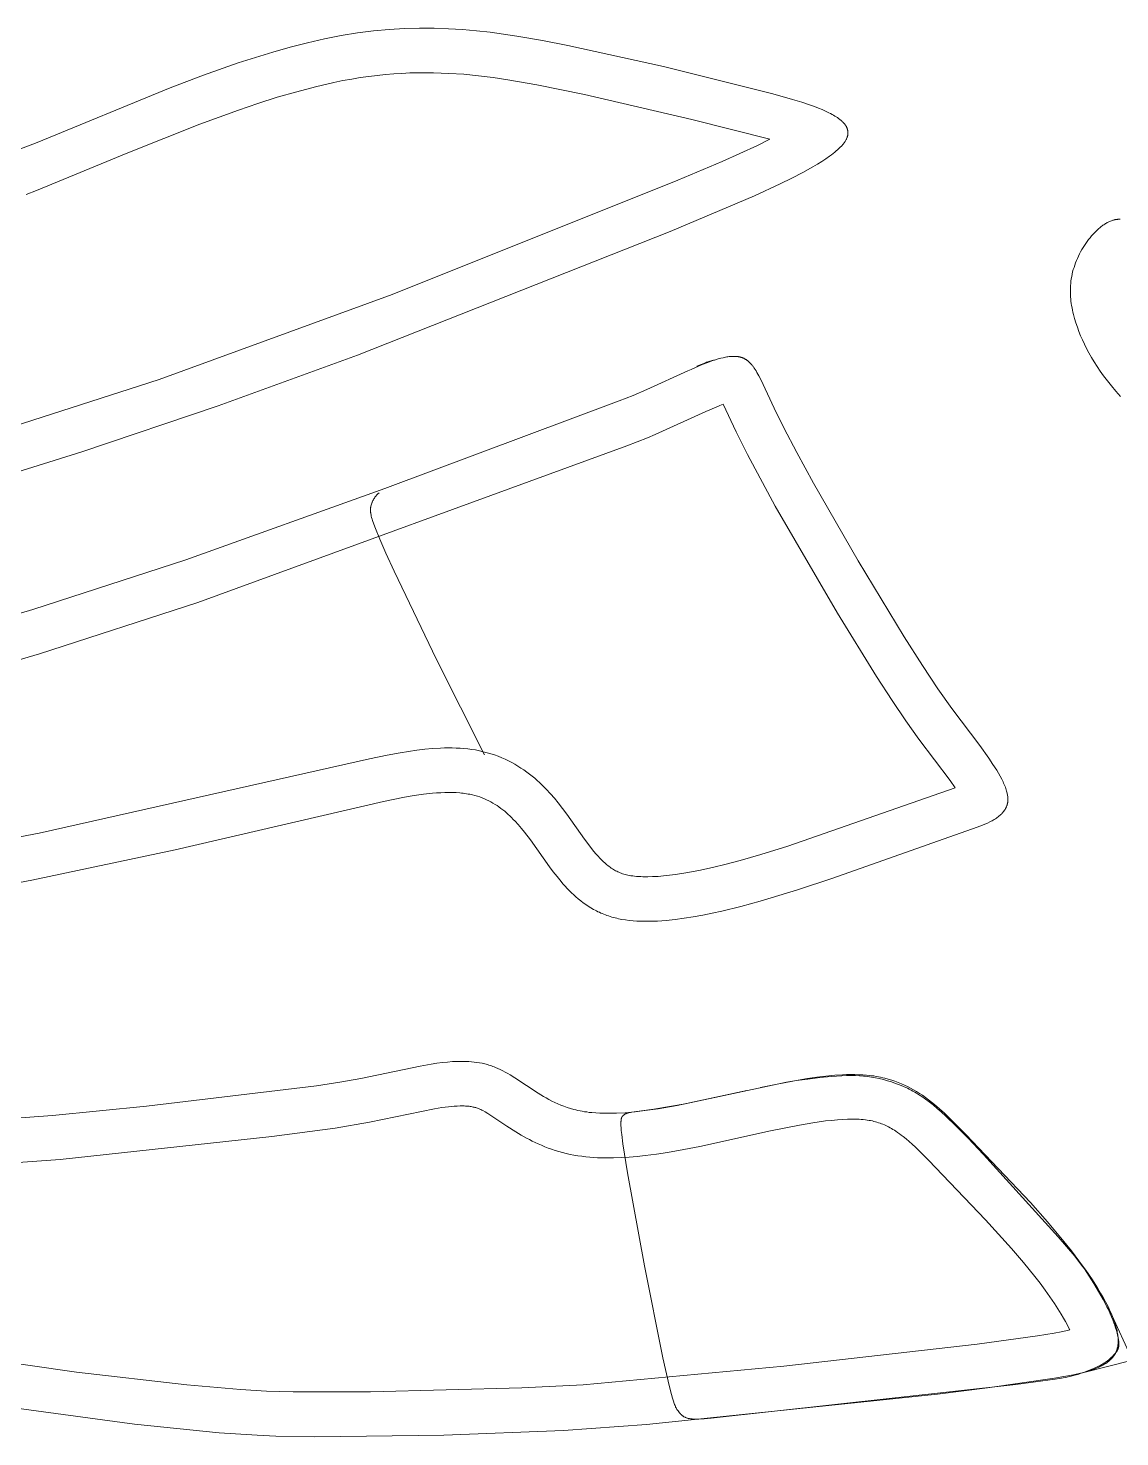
# Model space of a CAD drawing. Header units: metres. Extents: x 591 to 2060, y 452 to 927.
# Drawn here: x 863.9 to 986.4, y 747.1 to 905.1 of the extents above; entities that cross this region are included whole.
import ezdxf

# ---------------------------------------------------------------- set-up
doc = ezdxf.new("R2010")
doc.units = ezdxf.units.M
doc.layers.add('jianzhu', color=18, linetype='Continuous', true_color=0x000000)

msp = doc.modelspace()

# ---------------------------------------------------------------- linework, layer by layer
at = {"layer": 'jianzhu', "color": 1, "lineweight": 20, "true_color": 0xff0000}
for points in [[(850.91, 851.6), (869.96, 857.55), (885.23, 862.72), (900.87, 868.41), (935.95, 882.28), (945.41, 886.28), (948.27, 887.61), (949.59, 888.26), (950.81, 888.9), (951.94, 889.53), (952.46, 889.84), (952.94, 890.14), (953.4, 890.44), (953.82, 890.74), (954.02, 890.88), (954.21, 891.03), (954.39, 891.17), (954.56, 891.31), (954.72, 891.45), (954.87, 891.59), (955.01, 891.73), (955.14, 891.86), (955.21, 891.93), (955.27, 892), (955.32, 892.07), (955.37, 892.13), (955.43, 892.2), (955.47, 892.26), (955.52, 892.33), (955.56, 892.39), (955.6, 892.46), (955.64, 892.52), (955.67, 892.58), (955.7, 892.65), (955.73, 892.71), (955.76, 892.77), (955.77, 892.8), (955.78, 892.83), (955.79, 892.86), (955.8, 892.89), (955.81, 892.92), (955.82, 892.95), (955.83, 892.98), (955.84, 893.01), (955.85, 893.04), (955.85, 893.07), (955.86, 893.1), (955.86, 893.13), (955.87, 893.16), (955.87, 893.19), (955.87, 893.22), (955.87, 893.25), (955.88, 893.28), (955.88, 893.31), (955.88, 893.34), (955.88, 893.37), (955.88, 893.4), (955.88, 893.42), (955.87, 893.45), (955.87, 893.48), (955.87, 893.51), (955.86, 893.54), (955.86, 893.57), (955.86, 893.6), (955.85, 893.62), (955.84, 893.65), (955.84, 893.68), (955.83, 893.71), (955.82, 893.74), (955.81, 893.76), (955.8, 893.79), (955.79, 893.82), (955.78, 893.85), (955.77, 893.87), (955.76, 893.9), (955.75, 893.93), (955.74, 893.95), (955.72, 893.98), (955.71, 894.01), (955.7, 894.04), (955.67, 894.09), (955.63, 894.14), (955.6, 894.19), (955.56, 894.25), (955.52, 894.3), (955.48, 894.35), (955.44, 894.4), (955.39, 894.45), (955.35, 894.5), (955.3, 894.56), (955.25, 894.61), (955.19, 894.66), (955.14, 894.71), (955.08, 894.75), (955.02, 894.8), (954.96, 894.85), (954.83, 894.95), (954.7, 895.05), (954.56, 895.14), (954.41, 895.23), (954.25, 895.33), (954.09, 895.42), (953.92, 895.51), (953.74, 895.6), (953.37, 895.78), (952.98, 895.95), (952.56, 896.12), (952.12, 896.29), (951.66, 896.46), (950.69, 896.78), (949.66, 897.1), (947.44, 897.72), (935.18, 900.77), (924.45, 903.14), (921.62, 903.69), (918.72, 904.2), (917.24, 904.43), (915.73, 904.63), (914.2, 904.8), (912.65, 904.93), (911.06, 905.03), (909.45, 905.08), (907.8, 905.09), (906.12, 905.04), (904.41, 904.94), (902.65, 904.78), (900.86, 904.55), (899.03, 904.25), (897.16, 903.88), (895.25, 903.44), (893.32, 902.95), (891.38, 902.4), (889.42, 901.81), (887.47, 901.18), (883.6, 899.83), (879.84, 898.41), (864.93, 892.26), (862.88, 891.46)], [(850.91, 851.6), (869.96, 857.55), (885.23, 862.72), (900.87, 868.41), (935.95, 882.28), (945.41, 886.28), (948.27, 887.61), (949.59, 888.26), (950.81, 888.9), (951.94, 889.53), (952.46, 889.84), (952.94, 890.14), (953.4, 890.44), (953.82, 890.74), (954.02, 890.88), (954.21, 891.03), (954.39, 891.17), (954.56, 891.31), (954.72, 891.45), (954.87, 891.59), (955.01, 891.73), (955.14, 891.86), (955.21, 891.93), (955.27, 892), (955.32, 892.07), (955.37, 892.13), (955.43, 892.2), (955.47, 892.26), (955.52, 892.33), (955.56, 892.39), (955.6, 892.46), (955.64, 892.52), (955.67, 892.58), (955.7, 892.65), (955.73, 892.71), (955.76, 892.77), (955.77, 892.8), (955.78, 892.83), (955.79, 892.86), (955.8, 892.89), (955.81, 892.92), (955.82, 892.95), (955.83, 892.98), (955.84, 893.01), (955.85, 893.04), (955.85, 893.07), (955.86, 893.1), (955.86, 893.13), (955.87, 893.16), (955.87, 893.19), (955.87, 893.22), (955.87, 893.25), (955.88, 893.28), (955.88, 893.31), (955.88, 893.34), (955.88, 893.37), (955.88, 893.4), (955.88, 893.42), (955.87, 893.45), (955.87, 893.48), (955.87, 893.51), (955.86, 893.54), (955.86, 893.57), (955.86, 893.6), (955.85, 893.62), (955.84, 893.65), (955.84, 893.68), (955.83, 893.71), (955.82, 893.74), (955.81, 893.76), (955.8, 893.79), (955.79, 893.82), (955.78, 893.85), (955.77, 893.87), (955.76, 893.9), (955.75, 893.93), (955.74, 893.95), (955.72, 893.98), (955.71, 894.01), (955.7, 894.04), (955.67, 894.09), (955.63, 894.14), (955.6, 894.19), (955.56, 894.25), (955.52, 894.3), (955.48, 894.35), (955.44, 894.4), (955.39, 894.45), (955.35, 894.5), (955.3, 894.56), (955.25, 894.61), (955.19, 894.66), (955.14, 894.71), (955.08, 894.75), (955.02, 894.8), (954.96, 894.85), (954.83, 894.95), (954.7, 895.05), (954.56, 895.14), (954.41, 895.23), (954.25, 895.33), (954.09, 895.42), (953.92, 895.51), (953.74, 895.6), (953.37, 895.78), (952.98, 895.95), (952.56, 896.12), (952.12, 896.29), (951.66, 896.46), (950.69, 896.78), (949.66, 897.1), (947.44, 897.72), (935.18, 900.77), (924.45, 903.14), (921.62, 903.69), (918.72, 904.2), (917.24, 904.43), (915.73, 904.63), (914.2, 904.8), (912.65, 904.93), (911.06, 905.03), (909.45, 905.08), (907.8, 905.09), (906.12, 905.04), (904.41, 904.94), (902.65, 904.78), (900.86, 904.55), (899.03, 904.25), (897.16, 903.88), (895.25, 903.44), (893.32, 902.95), (891.38, 902.4), (889.42, 901.81), (887.47, 901.18), (883.6, 899.83), (879.84, 898.41), (864.93, 892.26), (862.88, 891.46)], [(947.13, 892.62), (938.38, 894.85), (926.34, 897.63), (920.96, 898.73), (917.73, 899.3), (916.09, 899.54), (914.45, 899.74), (912.78, 899.91), (911.1, 900.02), (909.37, 900.08), (908.5, 900.09), (907.64, 900.08), (906.73, 900.06), (905.83, 900.02), (904.92, 899.96), (904.02, 899.89), (903.07, 899.79), (902.12, 899.67), (901.17, 899.54), (900.22, 899.38), (899.22, 899.2), (898.22, 898.99), (896.16, 898.52), (894.04, 897.96), (891.87, 897.33), (889.68, 896.64), (887.5, 895.9), (883.17, 894.33), (875.12, 891.11), (864.84, 886.86), (863.71, 886.44)], [(853.37, 857.57), (878.6, 865.69), (904.74, 875.21), (936.8, 888.03), (941.77, 890.13), (945.74, 891.94), (947.13, 892.62)], [(986.46, 863.78), (985.93, 864.38), (985.43, 864.96), (984.97, 865.53), (984.55, 866.08), (984.16, 866.62), (983.81, 867.14), (983.48, 867.66), (983.18, 868.16), (982.9, 868.65), (982.64, 869.14), (982.4, 869.63), (982.18, 870.11), (981.97, 870.59), (981.78, 871.07), (981.61, 871.54), (981.44, 872.02), (981.3, 872.5), (981.17, 872.98), (981.11, 873.23), (981.06, 873.47), (981.01, 873.71), (980.96, 873.96), (980.92, 874.2), (980.89, 874.45), (980.86, 874.7), (980.84, 874.95), (980.83, 875.2), (980.82, 875.45), (980.82, 875.7), (980.83, 875.95), (980.84, 876.21), (980.86, 876.46), (980.89, 876.72), (980.93, 876.97), (980.97, 877.23), (981.02, 877.48), (981.08, 877.74), (981.15, 878), (981.23, 878.25), (981.31, 878.51), (981.4, 878.76), (981.5, 879.01), (981.61, 879.26), (981.72, 879.51), (981.84, 879.76), (981.97, 880), (982.11, 880.24), (982.25, 880.47), (982.39, 880.71), (982.55, 880.93), (982.7, 881.16), (982.87, 881.37), (983.03, 881.58), (983.21, 881.79), (983.38, 881.98), (983.56, 882.17), (983.74, 882.35), (983.92, 882.52), (984.01, 882.6), (984.11, 882.68), (984.2, 882.76), (984.29, 882.83), (984.39, 882.9), (984.48, 882.97), (984.57, 883.04), (984.67, 883.1), (984.76, 883.16), (984.86, 883.22), (984.95, 883.27), (985.05, 883.32), (985.14, 883.37), (985.24, 883.41), (985.33, 883.45), (985.43, 883.49), (985.52, 883.52), (985.57, 883.54), (985.62, 883.55), (985.67, 883.56), (985.72, 883.58), (985.76, 883.59), (985.81, 883.6), (985.86, 883.61), (985.91, 883.62), (985.96, 883.62), (986.01, 883.63), (986.06, 883.64), (986.11, 883.64), (986.15, 883.65), (986.2, 883.65), (986.25, 883.65), (986.3, 883.65), (986.35, 883.65), (986.4, 883.65)], [(942.91, 868.27), (942.79, 868.26), (942.67, 868.25), (942.54, 868.24), (942.41, 868.22), (942.28, 868.2), (942.15, 868.18), (942.01, 868.15), (941.88, 868.12), (941.6, 868.05), (941.32, 867.98), (941.03, 867.89), (940.73, 867.79), (940.14, 867.58), (939.53, 867.34), (938.29, 866.81)], [(940.92, 867.85), (940.79, 867.83), (940.65, 867.8), (940.52, 867.77), (940.4, 867.73), (940.27, 867.69), (940.15, 867.65), (940.02, 867.61), (939.91, 867.56)], [(945.03, 867.39), (944.95, 867.47), (944.88, 867.55), (944.8, 867.62), (944.76, 867.66), (944.73, 867.69), (944.69, 867.72), (944.65, 867.76), (944.61, 867.79), (944.57, 867.82), (944.53, 867.85), (944.49, 867.88), (944.44, 867.9), (944.4, 867.93), (944.36, 867.96), (944.32, 867.98), (944.27, 868.01), (944.23, 868.03), (944.18, 868.05), (944.14, 868.07), (944.09, 868.09), (944.05, 868.11), (944, 868.13), (943.95, 868.14), (943.9, 868.16), (943.85, 868.17), (943.8, 868.19), (943.75, 868.2), (943.7, 868.21), (943.65, 868.22), (943.61, 868.23), (943.56, 868.24), (943.48, 868.25), (943.39, 868.26), (943.3, 868.27), (943.2, 868.27), (943.11, 868.27), (943.01, 868.27), (942.91, 868.27)], [(937.9, 866.64), (933.31, 864.54), (931.79, 863.88), (930.21, 863.27), (903.94, 853.43)], [(938.29, 866.81), (937.9, 866.64)], [(939.91, 867.56), (938.94, 867.16)], [(970.66, 824.6), (967.53, 828.76), (965.96, 830.98), (964.22, 833.58), (962.17, 836.82), (957.02, 845.34), (952.01, 854.04), (950.13, 857.48), (948.69, 860.24), (947.6, 862.46), (946.09, 865.67), (945.88, 866.08), (945.77, 866.27), (945.67, 866.45), (945.57, 866.63), (945.46, 866.8), (945.36, 866.96), (945.3, 867.04), (945.25, 867.11), (945.19, 867.19), (945.14, 867.26), (945.08, 867.32), (945.03, 867.39)], [(941.87, 862.89), (941.49, 862.74), (941.09, 862.58), (939.95, 862.08)], [(967.89, 819.87), (967.33, 820.68), (963.84, 825.34), (962.38, 827.37), (960.82, 829.65), (959.07, 832.35), (954.7, 839.47), (947.72, 851.48), (944.6, 857.27), (943.34, 859.79), (941.87, 862.89)], [(939.95, 862.08), (934.26, 859.5), (933.4, 859.14), (931.07, 858.25), (882.96, 840.64), (865.18, 834.89), (834.64, 825.91), (806.38, 818.81), (782.31, 813.19), (780.81, 812.78), (779.99, 812.52), (779.63, 812.4), (779.28, 812.28), (779.01, 812.17), (778.74, 812.06), (778.55, 811.98), (778.36, 811.89)], [(903.94, 853.43), (881.6, 845.46), (864.44, 839.89), (837.94, 832.02)], [(903.94, 853.43), (881.6, 845.46), (864.44, 839.89), (837.94, 832.02)], [(903.28, 852.95), (903.24, 852.91), (903.19, 852.88), (903.15, 852.84), (903.11, 852.8), (903.07, 852.76), (903.03, 852.72), (902.99, 852.68), (902.96, 852.64), (902.92, 852.6), (902.89, 852.55), (902.85, 852.51), (902.82, 852.47), (902.79, 852.42), (902.76, 852.38), (902.73, 852.33), (902.7, 852.29), (902.68, 852.24), (902.65, 852.19), (902.62, 852.15), (902.6, 852.1), (902.58, 852.05), (902.55, 852), (902.53, 851.95), (902.51, 851.9), (902.47, 851.8), (902.43, 851.69), (902.4, 851.59), (902.37, 851.48), (902.35, 851.42), (902.34, 851.36), (902.33, 851.33), (902.33, 851.3), (902.32, 851.27), (902.32, 851.23), (902.31, 851.2), (902.31, 851.16), (902.31, 851.13), (902.31, 851.09), (902.31, 851.05), (902.31, 851.01), (902.31, 850.97), (902.31, 850.92), (902.32, 850.87), (902.32, 850.82), (902.33, 850.77), (902.34, 850.72), (902.36, 850.6), (902.38, 850.48), (902.41, 850.34), (902.45, 850.19), (902.5, 850.02), (902.56, 849.84), (902.69, 849.43), (902.87, 848.95), (903.36, 847.75), (904.04, 846.18), (904.96, 844.17), (909.74, 834.28), (915.11, 823.55)], [(847.97, 811.51), (865.17, 814.77), (902.21, 823.11), (904.19, 823.52), (905.66, 823.8), (906.58, 823.95), (907.5, 824.08), (908.4, 824.19), (909.29, 824.27), (910.17, 824.33), (910.61, 824.34), (911.04, 824.35), (911.48, 824.35), (911.92, 824.33), (912.36, 824.31), (912.79, 824.28), (913.23, 824.23), (913.67, 824.18), (914.11, 824.11), (914.54, 824.02), (914.97, 823.92), (915.4, 823.81), (915.82, 823.69), (916.24, 823.55), (916.64, 823.4), (917.04, 823.24), (917.42, 823.07), (917.8, 822.89), (918.16, 822.71), (918.51, 822.51), (918.86, 822.3), (919.2, 822.09), (919.52, 821.87), (919.84, 821.64), (920.15, 821.41), (920.45, 821.17), (920.74, 820.94), (921.01, 820.69), (921.28, 820.45), (921.55, 820.19), (921.8, 819.95), (922.04, 819.7), (922.51, 819.19), (922.95, 818.69), (923.37, 818.18), (923.85, 817.56), (924.33, 816.93), (926.34, 814.1), (926.91, 813.34), (927.24, 812.92), (927.57, 812.51), (927.83, 812.22), (928.1, 811.93), (928.34, 811.68), (928.47, 811.56), (928.6, 811.44), (928.72, 811.34), (928.84, 811.24), (928.96, 811.14), (929.09, 811.04), (929.21, 810.95), (929.33, 810.87), (929.45, 810.79), (929.57, 810.71), (929.69, 810.64), (929.81, 810.57), (929.94, 810.51), (930.06, 810.45), (930.19, 810.39), (930.32, 810.33), (930.45, 810.28), (930.59, 810.23), (930.74, 810.19), (930.88, 810.14), (931.03, 810.11), (931.19, 810.07), (931.36, 810.04), (931.53, 810.01), (931.73, 809.98), (931.93, 809.95), (932.17, 809.93), (932.4, 809.91), (932.64, 809.9), (932.87, 809.89), (933.14, 809.89), (933.42, 809.89), (933.97, 809.9), (934.58, 809.93), (935.19, 809.98), (935.86, 810.05), (936.52, 810.14), (937.68, 810.32), (939.15, 810.59), (940.69, 810.93), (942.22, 811.31), (943.8, 811.72), (946.09, 812.38), (949.13, 813.33), (967.89, 819.87)], [(973.71, 819.37), (973.67, 819.51), (973.63, 819.65), (973.58, 819.79), (973.53, 819.94), (973.47, 820.09), (973.41, 820.24), (973.34, 820.39), (973.27, 820.54), (973.12, 820.85), (972.95, 821.17), (972.77, 821.5), (972.57, 821.83), (972.14, 822.5), (971.68, 823.19), (970.66, 824.6)], [(849.44, 806.69), (864.32, 809.5), (880.41, 812.91), (903.77, 818.33), (906.13, 818.8), (907.23, 818.99), (908.27, 819.14), (909.26, 819.25), (909.73, 819.29), (910.2, 819.32), (910.65, 819.34), (911.08, 819.35), (911.51, 819.35), (911.92, 819.33), (912.33, 819.3), (912.52, 819.28), (912.72, 819.26), (912.91, 819.23), (913.1, 819.21), (913.28, 819.17), (913.47, 819.14), (913.75, 819.08), (914.03, 819), (914.31, 818.92), (914.57, 818.84), (914.84, 818.74), (915.09, 818.64), (915.34, 818.53), (915.59, 818.41), (915.83, 818.28), (916.06, 818.15), (916.29, 818.01), (916.51, 817.87), (916.73, 817.72), (916.95, 817.56), (917.16, 817.4), (917.37, 817.24), (917.57, 817.06), (917.77, 816.89), (917.96, 816.71), (918.15, 816.52), (918.34, 816.33), (918.53, 816.14), (918.89, 815.74), (919.25, 815.32), (919.59, 814.9), (920.26, 814.02)], [(849.44, 806.69), (864.32, 809.5), (880.41, 812.91), (903.77, 818.33), (906.13, 818.8), (907.23, 818.99), (908.27, 819.14), (909.26, 819.25), (909.73, 819.29), (910.2, 819.32), (910.65, 819.34), (911.08, 819.35), (911.51, 819.35), (911.92, 819.33), (912.33, 819.3), (912.52, 819.28), (912.72, 819.26), (912.91, 819.23), (913.1, 819.21), (913.28, 819.17), (913.47, 819.14), (913.75, 819.08), (914.03, 819), (914.31, 818.92), (914.57, 818.84), (914.84, 818.74), (915.09, 818.64), (915.34, 818.53), (915.59, 818.41), (915.83, 818.28), (916.06, 818.15), (916.29, 818.01), (916.51, 817.87), (916.73, 817.72), (916.95, 817.56), (917.16, 817.4), (917.37, 817.24), (917.57, 817.06), (917.77, 816.89), (917.96, 816.71), (918.15, 816.52), (918.34, 816.33), (918.53, 816.14), (918.89, 815.74), (919.25, 815.32), (919.59, 814.9), (920.26, 814.02)], [(973.29, 817.16), (973.32, 817.2), (973.35, 817.24), (973.38, 817.28), (973.41, 817.32), (973.44, 817.36), (973.47, 817.4), (973.5, 817.44), (973.52, 817.48), (973.55, 817.53), (973.57, 817.57), (973.59, 817.61), (973.61, 817.66), (973.63, 817.7), (973.65, 817.75), (973.67, 817.79), (973.69, 817.84), (973.71, 817.89), (973.72, 817.93), (973.74, 817.98), (973.75, 818.03), (973.76, 818.08), (973.77, 818.13), (973.78, 818.18), (973.79, 818.23), (973.8, 818.28), (973.8, 818.33), (973.81, 818.38), (973.81, 818.44), (973.82, 818.49), (973.82, 818.54), (973.82, 818.6), (973.82, 818.65), (973.81, 818.74), (973.81, 818.83), (973.8, 818.91), (973.78, 819), (973.77, 819.09), (973.75, 819.19), (973.73, 819.28), (973.71, 819.37)], [(920.26, 814.02), (922.4, 811.02), (922.82, 810.46), (923.24, 809.91), (923.69, 809.37), (923.91, 809.1), (924.14, 808.84), (924.38, 808.59), (924.62, 808.34), (924.86, 808.1), (925.11, 807.86), (925.37, 807.63), (925.63, 807.4), (925.9, 807.18), (926.18, 806.97), (926.46, 806.77), (926.75, 806.58), (927.05, 806.39), (927.35, 806.22), (927.51, 806.13), (927.67, 806.05), (927.83, 805.97), (927.99, 805.9), (928.16, 805.82), (928.32, 805.75), (928.49, 805.68), (928.67, 805.61), (928.84, 805.55), (929.02, 805.49), (929.2, 805.43), (929.38, 805.37), (929.56, 805.32), (929.75, 805.27), (929.94, 805.23), (930.13, 805.18), (930.33, 805.14), (930.53, 805.11), (930.93, 805.04), (931.35, 804.99), (931.77, 804.95), (932.21, 804.91), (932.65, 804.89), (933.1, 804.89), (933.56, 804.89), (934.03, 804.9), (934.51, 804.92), (935.48, 804.99), (936.48, 805.09), (937.49, 805.23), (938.53, 805.39), (939.58, 805.58), (940.65, 805.8), (941.72, 806.04), (943.87, 806.57), (946.02, 807.15), (950.22, 808.43), (954.17, 809.74), (970.37, 815.44), (970.96, 815.67), (971.24, 815.79), (971.52, 815.92), (971.79, 816.05), (971.92, 816.11), (972.05, 816.18), (972.17, 816.25), (972.29, 816.33), (972.41, 816.4), (972.52, 816.48), (972.63, 816.55), (972.74, 816.63), (972.84, 816.71), (972.94, 816.8), (972.99, 816.84), (973.04, 816.88), (973.08, 816.93), (973.13, 816.97), (973.17, 817.02), (973.21, 817.06), (973.25, 817.11), (973.29, 817.16)], [(920.26, 814.02), (922.4, 811.02), (922.82, 810.46), (923.24, 809.91), (923.69, 809.37), (923.91, 809.1), (924.14, 808.84), (924.38, 808.59), (924.62, 808.34), (924.86, 808.1), (925.11, 807.86), (925.37, 807.63), (925.63, 807.4), (925.9, 807.18), (926.18, 806.97), (926.46, 806.77), (926.75, 806.58), (927.05, 806.39), (927.35, 806.22), (927.51, 806.13), (927.67, 806.05), (927.83, 805.97), (927.99, 805.9), (928.16, 805.82), (928.32, 805.75), (928.49, 805.68), (928.67, 805.61), (928.84, 805.55), (929.02, 805.49), (929.2, 805.43), (929.38, 805.37), (929.56, 805.32), (929.75, 805.27), (929.94, 805.23), (930.13, 805.18), (930.33, 805.14), (930.53, 805.11), (930.93, 805.04), (931.35, 804.99), (931.77, 804.95), (932.21, 804.91), (932.65, 804.89), (933.1, 804.89), (933.56, 804.89), (934.03, 804.9), (934.51, 804.92), (935.48, 804.99), (936.48, 805.09), (937.49, 805.23), (938.53, 805.39), (939.58, 805.58), (940.65, 805.8), (941.72, 806.04), (943.87, 806.57), (946.02, 807.15), (950.22, 808.43), (954.17, 809.74), (970.37, 815.44), (970.96, 815.67), (971.24, 815.79), (971.52, 815.92), (971.79, 816.05), (971.92, 816.11), (972.05, 816.18), (972.17, 816.25), (972.29, 816.33), (972.41, 816.4), (972.52, 816.48), (972.63, 816.55), (972.74, 816.63), (972.84, 816.71), (972.94, 816.8), (972.99, 816.84), (973.04, 816.88), (973.08, 816.93), (973.13, 816.97), (973.17, 817.02), (973.21, 817.06), (973.25, 817.11), (973.29, 817.16)], [(944.52, 785.9), (936.7, 784.23), (934.6, 783.87), (933.11, 783.65), (932.01, 783.52), (930.9, 783.42), (929.92, 783.37), (929.43, 783.35), (928.95, 783.35), (928.49, 783.35), (928.04, 783.37), (927.58, 783.39), (927.13, 783.43), (926.86, 783.46), (926.6, 783.5), (926.33, 783.53), (926.07, 783.58), (925.83, 783.62), (925.59, 783.67), (925.36, 783.73), (925.13, 783.79), (924.75, 783.9), (924.37, 784.01), (924.02, 784.14), (923.67, 784.28), (923.33, 784.42), (923, 784.57), (922.67, 784.73), (922.34, 784.9), (922.03, 785.07), (921.72, 785.24), (921.12, 785.61), (918.5, 787.34), (917.98, 787.66), (917.71, 787.82), (917.44, 787.97), (917.16, 788.12), (916.87, 788.27), (916.62, 788.39), (916.35, 788.5), (916.2, 788.56), (916.05, 788.62), (915.89, 788.68), (915.74, 788.73), (915.59, 788.77), (915.45, 788.82), (915.16, 788.89), (914.86, 788.96), (914.56, 789.02), (914.26, 789.06), (913.96, 789.1), (913.66, 789.13), (913.36, 789.16), (913.05, 789.17), (912.73, 789.18), (912.42, 789.18), (912.11, 789.18), (911.81, 789.16), (911.5, 789.15), (910.94, 789.1), (910.38, 789.04), (909.76, 788.96), (909.14, 788.86), (907.91, 788.64), (901.23, 787.26), (898.89, 786.85), (896.28, 786.44), (877.21, 784.16), (866.67, 783.12), (861.05, 782.69)], [(944.52, 785.9), (936.7, 784.23), (934.6, 783.87), (933.11, 783.65), (932.01, 783.52), (930.9, 783.42), (929.92, 783.37), (929.43, 783.35), (928.95, 783.35), (928.49, 783.35), (928.04, 783.37), (927.58, 783.39), (927.13, 783.43), (926.86, 783.46), (926.6, 783.5), (926.33, 783.53), (926.07, 783.58), (925.83, 783.62), (925.59, 783.67), (925.36, 783.73), (925.13, 783.79), (924.75, 783.9), (924.37, 784.01), (924.02, 784.14), (923.67, 784.28), (923.33, 784.42), (923, 784.57), (922.67, 784.73), (922.34, 784.9), (922.03, 785.07), (921.72, 785.24), (921.12, 785.61), (918.5, 787.34), (917.98, 787.66), (917.71, 787.82), (917.44, 787.97), (917.16, 788.12), (916.87, 788.27), (916.62, 788.39), (916.35, 788.5), (916.2, 788.56), (916.05, 788.62), (915.89, 788.68), (915.74, 788.73), (915.59, 788.77), (915.45, 788.82), (915.16, 788.89), (914.86, 788.96), (914.56, 789.02), (914.26, 789.06), (913.96, 789.1), (913.66, 789.13), (913.36, 789.16), (913.05, 789.17), (912.73, 789.18), (912.42, 789.18), (912.11, 789.18), (911.81, 789.16), (911.5, 789.15), (910.94, 789.1), (910.38, 789.04), (909.76, 788.96), (909.14, 788.86), (907.91, 788.64), (901.23, 787.26), (898.89, 786.85), (896.28, 786.44), (877.21, 784.16), (866.67, 783.12), (861.05, 782.69)], [(985.3, 761.13), (985.05, 761.67), (984.78, 762.19), (984.5, 762.69), (984.21, 763.19), (983.87, 763.76), (983.29, 764.66), (982.56, 765.75), (981.79, 766.81), (980.95, 767.91), (980.09, 768.99), (978.27, 771.16), (976.34, 773.34), (969.09, 780.98), (967.23, 782.85), (966.69, 783.36), (966.14, 783.86), (965.58, 784.34), (965.25, 784.61), (964.91, 784.87), (964.57, 785.12), (964.22, 785.37), (963.89, 785.58), (963.57, 785.79), (963.23, 785.99), (962.9, 786.17), (962.56, 786.35), (962.22, 786.51), (961.87, 786.67), (961.52, 786.81), (961.15, 786.95), (960.78, 787.08), (960.4, 787.19), (960.02, 787.29), (959.78, 787.35), (959.54, 787.4), (959.29, 787.45), (959.05, 787.5), (958.78, 787.54), (958.51, 787.57), (958.24, 787.6), (957.97, 787.63), (957.54, 787.66), (957.11, 787.68), (956.64, 787.69), (956.17, 787.7), (955.72, 787.69), (955.27, 787.67), (954.41, 787.62), (953.41, 787.52), (952.4, 787.4), (951.35, 787.25), (950.29, 787.08), (947.94, 786.64)], [(985.3, 761.13), (985.05, 761.67), (984.78, 762.19), (984.5, 762.69), (984.21, 763.19), (983.87, 763.76), (983.29, 764.66), (982.56, 765.75), (981.79, 766.81), (980.95, 767.91), (980.09, 768.99), (978.27, 771.16), (976.34, 773.34), (969.09, 780.98), (967.23, 782.85), (966.69, 783.36), (966.14, 783.86), (965.58, 784.34), (965.25, 784.61), (964.91, 784.87), (964.57, 785.12), (964.22, 785.37), (963.89, 785.58), (963.57, 785.79), (963.23, 785.99), (962.9, 786.17), (962.56, 786.35), (962.22, 786.51), (961.87, 786.67), (961.52, 786.81), (961.15, 786.95), (960.78, 787.08), (960.4, 787.19), (960.02, 787.29), (959.78, 787.35), (959.54, 787.4), (959.29, 787.45), (959.05, 787.5), (958.78, 787.54), (958.51, 787.57), (958.24, 787.6), (957.97, 787.63), (957.54, 787.66), (957.11, 787.68), (956.64, 787.69), (956.17, 787.7), (955.72, 787.69), (955.27, 787.67), (954.41, 787.62), (953.41, 787.52), (952.4, 787.4), (951.35, 787.25), (950.29, 787.08), (947.94, 786.64)], [(947.92, 786.63), (946.06, 786.24)], [(947.92, 786.63), (946.06, 786.24)], [(980.75, 759.05), (980.62, 759.33), (980.49, 759.6), (980.28, 759.99), (980.07, 760.38), (979.8, 760.82), (979.43, 761.43), (979.04, 762.03), (978.53, 762.78), (978, 763.52), (977.43, 764.29), (976.84, 765.05), (975.58, 766.61), (974.22, 768.2), (971.31, 771.42), (964.92, 778.09), (964.17, 778.85), (963.44, 779.56), (963.09, 779.88), (962.74, 780.19), (962.4, 780.48), (962.06, 780.75), (961.86, 780.91), (961.66, 781.06), (961.45, 781.2), (961.24, 781.34), (961.08, 781.45), (960.92, 781.54), (960.76, 781.64), (960.6, 781.73), (960.44, 781.82), (960.28, 781.9), (960.12, 781.97), (959.96, 782.05), (959.8, 782.12), (959.63, 782.18), (959.47, 782.24), (959.3, 782.3), (959.13, 782.35), (958.96, 782.4), (958.78, 782.45), (958.61, 782.49), (958.42, 782.53), (958.24, 782.56), (958.04, 782.59), (957.83, 782.62), (957.6, 782.64), (957.36, 782.66), (957.13, 782.68), (956.9, 782.69), (956.62, 782.69), (956.35, 782.7), (955.81, 782.69), (955.26, 782.66), (954.71, 782.62), (954.04, 782.56), (953.37, 782.49), (951.94, 782.28), (950.43, 782.02), (947.18, 781.37), (939.26, 779.64), (937.45, 779.28), (935.64, 778.97), (934.39, 778.78), (933.14, 778.62), (932.25, 778.52), (931.35, 778.44), (930.46, 778.39), (929.57, 778.35), (928.69, 778.35), (928.24, 778.36), (927.8, 778.37), (927.36, 778.4), (926.91, 778.43), (926.47, 778.47), (926.03, 778.53), (925.59, 778.59), (925.14, 778.67), (924.71, 778.75), (924.27, 778.85), (923.85, 778.95), (923.44, 779.07), (923.03, 779.19), (922.63, 779.33), (922.25, 779.46), (921.88, 779.61), (921.51, 779.76), (921.14, 779.92), (920.8, 780.08), (920.47, 780.24), (920.14, 780.41), (919.81, 780.58), (919.22, 780.91), (918.64, 781.26), (917.62, 781.92), (915.81, 783.12), (915.5, 783.32), (915.18, 783.51), (914.93, 783.65), (914.81, 783.71), (914.68, 783.78), (914.59, 783.82), (914.5, 783.86), (914.4, 783.9), (914.31, 783.93), (914.22, 783.96), (914.13, 783.99), (914.04, 784.02), (913.95, 784.04), (913.84, 784.06), (913.73, 784.09), (913.62, 784.11), (913.51, 784.12), (913.38, 784.14), (913.25, 784.15), (913.11, 784.16), (912.98, 784.17), (912.83, 784.18), (912.68, 784.18), (912.38, 784.18), (912.05, 784.17), (911.71, 784.15), (911.4, 784.12), (911.08, 784.09), (910.7, 784.04), (910.31, 783.99), (909.5, 783.85), (902.2, 782.36), (898.36, 781.7), (891.27, 780.75), (867.51, 778.17), (857.53, 777.45)], [(801.85, 766.85), (802.35, 766.68), (803.19, 766.43), (804.97, 765.95), (812.06, 764.31), (834.03, 759.8), (848.27, 757.34), (869.36, 754.32), (881.73, 752.88), (887.73, 752.36), (890.66, 752.19), (893.63, 752.09), (902.32, 752.09), (919.31, 752.54), (926.16, 752.91), (948.68, 754.97), (970.35, 757.45), (977.12, 758.4), (978.99, 758.69), (979.79, 758.84), (980.33, 758.96), (980.75, 759.05)], [(800.24, 762.11), (801.21, 761.8), (801.89, 761.6), (804.25, 760.98), (812.98, 758.99), (836.74, 754.22), (852.36, 751.65), (875.86, 748.49), (885.34, 747.52), (889.61, 747.23), (891.7, 747.14), (896.07, 747.06), (910.54, 747.25), (923.95, 747.76), (933.29, 748.46), (965.92, 751.85), (971.54, 752.57)], [(800.24, 762.11), (801.21, 761.8), (801.89, 761.6), (804.25, 760.98), (812.98, 758.99), (836.74, 754.22), (852.36, 751.65), (875.86, 748.49), (885.34, 747.52), (889.61, 747.23), (891.7, 747.14), (896.07, 747.06), (910.54, 747.25), (923.95, 747.76), (933.29, 748.46), (965.92, 751.85), (971.54, 752.57)], [(984.96, 761.84), (984.96, 761.84)], [(984.96, 761.84), (984.96, 761.84)], [(987.81, 755.65), (985.3, 761.13)], [(987.81, 755.65), (985.3, 761.13)], [(986.16, 758.31), (986.14, 758.47), (986.12, 758.64), (986.09, 758.8), (986.06, 758.97), (986.02, 759.13), (985.97, 759.3), (985.93, 759.48), (985.87, 759.65), (985.82, 759.83), (985.76, 760), (985.63, 760.36), (985.48, 760.73), (985.32, 761.09)], [(986.16, 758.31), (986.14, 758.47), (986.12, 758.64), (986.09, 758.8), (986.06, 758.97), (986.02, 759.13), (985.97, 759.3), (985.93, 759.48), (985.87, 759.65), (985.82, 759.83), (985.76, 760), (985.63, 760.36), (985.48, 760.73), (985.32, 761.09)], [(981.98, 754.21), (982.3, 754.29), (982.62, 754.38), (982.92, 754.47), (983.21, 754.57), (983.49, 754.66), (983.76, 754.77), (984.01, 754.88), (984.13, 754.94), (984.25, 754.99), (984.37, 755.05), (984.48, 755.11), (984.59, 755.18), (984.7, 755.24), (984.8, 755.3), (984.9, 755.37), (984.99, 755.44), (985.09, 755.51), (985.17, 755.58), (985.26, 755.65), (985.34, 755.73), (985.38, 755.77), (985.42, 755.81), (985.46, 755.84), (985.49, 755.88), (985.53, 755.92), (985.56, 755.96), (985.6, 756.01), (985.63, 756.05), (985.66, 756.09), (985.69, 756.13), (985.73, 756.19), (985.77, 756.25), (985.8, 756.3), (985.84, 756.36), (985.87, 756.42), (985.9, 756.48), (985.93, 756.55), (985.95, 756.61), (985.98, 756.67), (986, 756.73), (986.03, 756.8), (986.05, 756.86), (986.07, 756.93), (986.08, 757), (986.1, 757.06), (986.12, 757.13), (986.13, 757.2), (986.14, 757.27), (986.15, 757.34), (986.16, 757.41), (986.17, 757.48), (986.17, 757.56), (986.18, 757.63), (986.18, 757.7), (986.18, 757.78), (986.18, 757.85), (986.18, 757.93), (986.18, 758), (986.17, 758.16), (986.16, 758.31)], [(982.32, 754.29), (987.81, 755.65)], [(982.32, 754.29), (987.81, 755.65)], [(971.54, 752.57), (979.04, 753.63), (980.1, 753.81), (981.18, 754.02), (981.96, 754.2)], [(981.96, 754.2), (982.32, 754.29)]]:
    msp.add_lwpolyline(points, dxfattribs=at)
msp.add_lwpolyline([(947.92, 786.63), (937.61, 784.43), (935.84, 784.1), (934.09, 783.82), (931.89, 783.53), (931.61, 783.48), (931.48, 783.46), (931.36, 783.44), (931.3, 783.42), (931.25, 783.41), (931.19, 783.39), (931.14, 783.38), (931.09, 783.36), (931.04, 783.34), (930.99, 783.32), (930.97, 783.31), (930.95, 783.3), (930.92, 783.29), (930.9, 783.28), (930.88, 783.27), (930.86, 783.26), (930.84, 783.24), (930.82, 783.23), (930.8, 783.22), (930.78, 783.2), (930.76, 783.19), (930.74, 783.18), (930.72, 783.16), (930.7, 783.15), (930.69, 783.13), (930.67, 783.12), (930.65, 783.1), (930.64, 783.08), (930.62, 783.07), (930.61, 783.05), (930.59, 783.03), (930.58, 783.02), (930.58, 783.01), (930.57, 783), (930.56, 782.99), (930.56, 782.98), (930.55, 782.97), (930.54, 782.96), (930.54, 782.95), (930.53, 782.94), (930.52, 782.93), (930.52, 782.92), (930.51, 782.9), (930.51, 782.89), (930.5, 782.88), (930.49, 782.87), (930.49, 782.85), (930.48, 782.84), (930.48, 782.82), (930.47, 782.81), (930.47, 782.79), (930.46, 782.76), (930.45, 782.73), (930.44, 782.69), (930.44, 782.65), (930.43, 782.61), (930.43, 782.57), (930.42, 782.53), (930.42, 782.48), (930.41, 782.43), (930.41, 782.32), (930.41, 782.21), (930.41, 782.07), (930.41, 781.93), (930.42, 781.77), (930.45, 781.41), (930.5, 780.98), (930.64, 779.91), (931.16, 776.68), (933.05, 766.25), (935.1, 755.91), (935.81, 752.81), (936.08, 751.8), (936.19, 751.4), (936.3, 751.07), (936.39, 750.8), (936.43, 750.68), (936.48, 750.57), (936.52, 750.48), (936.55, 750.39), (936.59, 750.32), (936.63, 750.25), (936.66, 750.19), (936.69, 750.13), (936.73, 750.09), (936.76, 750.04), (936.79, 750), (936.82, 749.96), (936.99, 749.75), (937.05, 749.68), (937.11, 749.62), (937.14, 749.58), (937.17, 749.55), (937.2, 749.52), (937.24, 749.49), (937.27, 749.46), (937.31, 749.43), (937.35, 749.4), (937.39, 749.37), (937.43, 749.35), (937.47, 749.32), (937.51, 749.29), (937.56, 749.27), (937.61, 749.25), (937.66, 749.22), (937.72, 749.2), (937.77, 749.18), (937.83, 749.16), (937.89, 749.14), (937.96, 749.13), (938.03, 749.11), (938.1, 749.1), (938.17, 749.09), (938.25, 749.07), (938.33, 749.06), (938.41, 749.06), (938.5, 749.05), (938.6, 749.04), (938.69, 749.04), (938.91, 749.04), (939.16, 749.04), (939.43, 749.06), (939.75, 749.07), (940.52, 749.14), (974.7, 752.94), (979.11, 753.53), (979.82, 753.65), (980.41, 753.76), (980.9, 753.86), (981.3, 753.96), (981.48, 754.01), (981.64, 754.05), (981.78, 754.1), (981.92, 754.15), (982.18, 754.24), (982.42, 754.33), (983.43, 754.73), (983.68, 754.84), (983.92, 754.95), (984.15, 755.07), (984.27, 755.13), (984.37, 755.19), (984.48, 755.25), (984.58, 755.31), (984.68, 755.37), (984.77, 755.44), (984.86, 755.5), (984.95, 755.56), (985.04, 755.63), (985.12, 755.7), (985.2, 755.76), (985.27, 755.83), (985.41, 755.96), (985.55, 756.08), (985.67, 756.21), (985.78, 756.33), (985.84, 756.39), (985.89, 756.45), (985.93, 756.51), (985.98, 756.58), (986, 756.61), (986.02, 756.64), (986.04, 756.67), (986.06, 756.7), (986.08, 756.73), (986.1, 756.76), (986.11, 756.8), (986.13, 756.83), (986.14, 756.86), (986.16, 756.9), (986.17, 756.93), (986.19, 756.97), (986.2, 757), (986.21, 757.04), (986.22, 757.07), (986.23, 757.11), (986.23, 757.15), (986.24, 757.19), (986.25, 757.23), (986.25, 757.27), (986.26, 757.31), (986.26, 757.35), (986.26, 757.39), (986.27, 757.44), (986.27, 757.48), (986.27, 757.53), (986.26, 757.57), (986.26, 757.62), (986.26, 757.72), (986.25, 757.82), (986.23, 757.92), (986.22, 758.03), (986.2, 758.14), (986.17, 758.25), (986.12, 758.48), (986.06, 758.73), (985.98, 758.99), (985.9, 759.27), (985.81, 759.56), (985.7, 759.86), (985.58, 760.18), (985.45, 760.52), (985.3, 760.87), (985.12, 761.25), (984.93, 761.64), (984.72, 762.05), (984.49, 762.48), (983.99, 763.37), (983.46, 764.26), (982.92, 765.1), (982.66, 765.5), (982.39, 765.89), (982.08, 766.31), (981.73, 766.78), (981.31, 767.31), (979.45, 769.49), (971.08, 778.74), (969.36, 780.56), (967.97, 781.96), (966.84, 783.05), (966.34, 783.51), (965.87, 783.91), (965.43, 784.29), (965, 784.63), (964.58, 784.94), (964.17, 785.22), (963.97, 785.36), (963.77, 785.48), (963.57, 785.61), (963.36, 785.73), (963.16, 785.84), (962.96, 785.95), (962.75, 786.06), (962.54, 786.16), (962.11, 786.36), (961.66, 786.54), (961.22, 786.71), (960.76, 786.87), (960.3, 787.01), (959.85, 787.14), (959.39, 787.25), (958.95, 787.35), (958.51, 787.42), (958.29, 787.46), (958.07, 787.49), (957.85, 787.51), (957.63, 787.53), (957.18, 787.57), (956.71, 787.58), (956.23, 787.59), (955.72, 787.58), (955.17, 787.56), (953.99, 787.48), (952.71, 787.36), (951.39, 787.2), (950.09, 787.02), (948.99, 786.83)], close=True, dxfattribs=at)
msp.add_lwpolyline([(947.92, 786.63), (937.61, 784.43), (935.84, 784.1), (934.09, 783.82), (931.89, 783.53), (931.61, 783.48), (931.48, 783.46), (931.36, 783.44), (931.3, 783.42), (931.25, 783.41), (931.19, 783.39), (931.14, 783.38), (931.09, 783.36), (931.04, 783.34), (930.99, 783.32), (930.97, 783.31), (930.95, 783.3), (930.92, 783.29), (930.9, 783.28), (930.88, 783.27), (930.86, 783.26), (930.84, 783.24), (930.82, 783.23), (930.8, 783.22), (930.78, 783.2), (930.76, 783.19), (930.74, 783.18), (930.72, 783.16), (930.7, 783.15), (930.69, 783.13), (930.67, 783.12), (930.65, 783.1), (930.64, 783.08), (930.62, 783.07), (930.61, 783.05), (930.59, 783.03), (930.58, 783.02), (930.58, 783.01), (930.57, 783), (930.56, 782.99), (930.56, 782.98), (930.55, 782.97), (930.54, 782.96), (930.54, 782.95), (930.53, 782.94), (930.52, 782.93), (930.52, 782.92), (930.51, 782.9), (930.51, 782.89), (930.5, 782.88), (930.49, 782.87), (930.49, 782.85), (930.48, 782.84), (930.48, 782.82), (930.47, 782.81), (930.47, 782.79), (930.46, 782.76), (930.45, 782.73), (930.44, 782.69), (930.44, 782.65), (930.43, 782.61), (930.43, 782.57), (930.42, 782.53), (930.42, 782.48), (930.41, 782.43), (930.41, 782.32), (930.41, 782.21), (930.41, 782.07), (930.41, 781.93), (930.42, 781.77), (930.45, 781.41), (930.5, 780.98), (930.64, 779.91), (931.16, 776.68), (933.05, 766.25), (935.1, 755.91), (935.81, 752.81), (936.08, 751.8), (936.19, 751.4), (936.3, 751.07), (936.39, 750.8), (936.43, 750.68), (936.48, 750.57), (936.52, 750.48), (936.55, 750.39), (936.59, 750.32), (936.63, 750.25), (936.66, 750.19), (936.69, 750.13), (936.73, 750.09), (936.76, 750.04), (936.79, 750), (936.82, 749.96), (936.99, 749.75), (937.05, 749.68), (937.11, 749.62), (937.14, 749.58), (937.17, 749.55), (937.2, 749.52), (937.24, 749.49), (937.27, 749.46), (937.31, 749.43), (937.35, 749.4), (937.39, 749.37), (937.43, 749.35), (937.47, 749.32), (937.51, 749.29), (937.56, 749.27), (937.61, 749.25), (937.66, 749.22), (937.72, 749.2), (937.77, 749.18), (937.83, 749.16), (937.89, 749.14), (937.96, 749.13), (938.03, 749.11), (938.1, 749.1), (938.17, 749.09), (938.25, 749.07), (938.33, 749.06), (938.41, 749.06), (938.5, 749.05), (938.6, 749.04), (938.69, 749.04), (938.91, 749.04), (939.16, 749.04), (939.43, 749.06), (939.75, 749.07), (940.52, 749.14), (974.7, 752.94), (979.11, 753.53), (979.82, 753.65), (980.41, 753.76), (980.9, 753.86), (981.3, 753.96), (981.48, 754.01), (981.64, 754.05), (981.78, 754.1), (981.92, 754.15), (982.18, 754.24), (982.42, 754.33), (983.43, 754.73), (983.68, 754.84), (983.92, 754.95), (984.15, 755.07), (984.27, 755.13), (984.37, 755.19), (984.48, 755.25), (984.58, 755.31), (984.68, 755.37), (984.77, 755.44), (984.86, 755.5), (984.95, 755.56), (985.04, 755.63), (985.12, 755.7), (985.2, 755.76), (985.27, 755.83), (985.41, 755.96), (985.55, 756.08), (985.67, 756.21), (985.78, 756.33), (985.84, 756.39), (985.89, 756.45), (985.93, 756.51), (985.98, 756.58), (986, 756.61), (986.02, 756.64), (986.04, 756.67), (986.06, 756.7), (986.08, 756.73), (986.1, 756.76), (986.11, 756.8), (986.13, 756.83), (986.14, 756.86), (986.16, 756.9), (986.17, 756.93), (986.19, 756.97), (986.2, 757), (986.21, 757.04), (986.22, 757.07), (986.23, 757.11), (986.23, 757.15), (986.24, 757.19), (986.25, 757.23), (986.25, 757.27), (986.26, 757.31), (986.26, 757.35), (986.26, 757.39), (986.27, 757.44), (986.27, 757.48), (986.27, 757.53), (986.26, 757.57), (986.26, 757.62), (986.26, 757.72), (986.25, 757.82), (986.23, 757.92), (986.22, 758.03), (986.2, 758.14), (986.17, 758.25), (986.12, 758.48), (986.06, 758.73), (985.98, 758.99), (985.9, 759.27), (985.81, 759.56), (985.7, 759.86), (985.58, 760.18), (985.45, 760.52), (985.3, 760.87), (985.12, 761.25), (984.93, 761.64), (984.72, 762.05), (984.49, 762.48), (983.99, 763.37), (983.46, 764.26), (982.92, 765.1), (982.66, 765.5), (982.39, 765.89), (982.08, 766.31), (981.73, 766.78), (981.31, 767.31), (979.45, 769.49), (971.08, 778.74), (969.36, 780.56), (967.97, 781.96), (966.84, 783.05), (966.34, 783.51), (965.87, 783.91), (965.43, 784.29), (965, 784.63), (964.58, 784.94), (964.17, 785.22), (963.97, 785.36), (963.77, 785.48), (963.57, 785.61), (963.36, 785.73), (963.16, 785.84), (962.96, 785.95), (962.75, 786.06), (962.54, 786.16), (962.11, 786.36), (961.66, 786.54), (961.22, 786.71), (960.76, 786.87), (960.3, 787.01), (959.85, 787.14), (959.39, 787.25), (958.95, 787.35), (958.51, 787.42), (958.29, 787.46), (958.07, 787.49), (957.85, 787.51), (957.63, 787.53), (957.18, 787.57), (956.71, 787.58), (956.23, 787.59), (955.72, 787.58), (955.17, 787.56), (953.99, 787.48), (952.71, 787.36), (951.39, 787.2), (950.09, 787.02), (948.99, 786.83)], close=True, dxfattribs=at)

doc.saveas('drawing.dxf')
